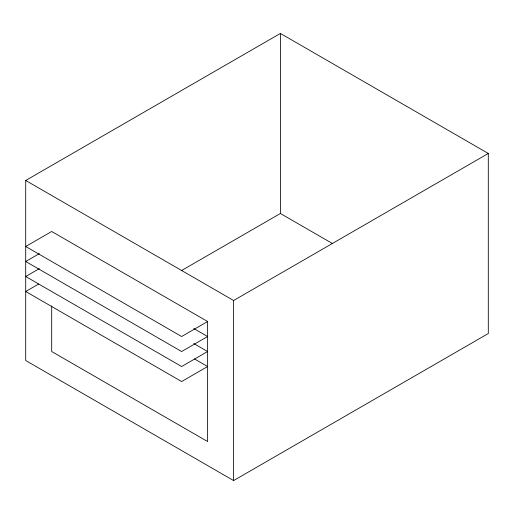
<?xml version="1.0" encoding="UTF-8"?>
<svg xmlns="http://www.w3.org/2000/svg" width="514" height="514" viewBox="0 0 514 514"><rect width="100%" height="100%" fill="white"/><g stroke="black" fill="none" stroke-linecap="round" stroke-linejoin="round"><path stroke-width="0.77" d="M25.706 180.478L280.393 33.436L488.3 153.468L488.3 333.522L233.613 480.564L25.706 360.526L25.706 180.478L233.613 300.51L488.3 153.468M39.385 253.601L25.706 261.498L181.635 351.525L207.624 336.522L193.765 328.517M39.385 268.604L25.706 276.506L181.635 366.527L207.624 351.525L193.765 343.525M38.698 284.004L25.706 291.509L181.635 381.536L207.624 366.527L194.459 358.926M181.153 270.782L280.393 213.49L332.539 243.597M207.624 321.513L181.635 336.522L25.706 246.495L51.696 231.493L207.624 321.513L207.624 441.552L51.696 351.525L51.696 305.914M280.393 33.436L280.393 213.49M233.613 300.51L233.613 480.564"/></g></svg>
